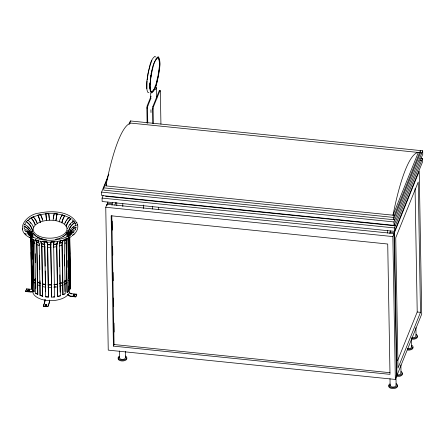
<?xml version="1.0" encoding="UTF-8"?>
<svg xmlns="http://www.w3.org/2000/svg" width="445" height="445" viewBox="0 0 445 445"><rect width="100%" height="100%" fill="white"/><g stroke="black" fill="none" stroke-linecap="round" stroke-linejoin="round"><path stroke-width="0.67" d="M70.349 279.488L70.41 279.705M70.299 275.577L70.405 276.351L70.393 275.767M151.461 92.182C156.195 88.399 156.468 81.068 158.075 75.544C158.654 69.77 160.856 63.04 158.092 57.616M150.644 91.653L151.79 92.215C156.523 88.433 156.796 81.101 158.403 75.578C158.987 69.804 161.185 63.073 158.426 57.65L157.168 57.639L156.073 58.762M70.393 276.662L70.332 276.278M149.87 83.159L149.898 88.967M43.866 241.824A11.42 2.125 -84.2 0 1 44.745 247.003L45.618 296.826L48.461 297.115L47.593 247.292A11.42 2.125 -84.2 0 0 46.08 241.941L42.998 241.835L43.104 241.396M147.067 80.918L146.939 88.661M45.028 299.552L44.978 300.108A4.155 0.773 -84.2 0 1 44.261 303.445L43.287 306.177L47.843 306.638L48.956 303.857A4.506 0.84 -84.2 0 0 49.595 300.592M49.584 300.019L49.529 300.57A4.155 0.773 -84.2 0 1 48.817 303.913L47.843 306.638M147.189 79.733L147.99 74.371M150.215 79.516L150.343 78.47M28.519 289.929L28.057 290.201L28.397 290.335C28.886 289.361 28.658 291.052 28.057 290.201M46.057 304.48C45.557 305.687 46.397 303.774 46.163 304.908C47.398 304.764 44.773 304.508 45.935 304.881M74.048 294.996L73.38 295.079L74.343 295.052M157.986 57.522C153.252 61.304 152.98 68.636 151.372 74.159C150.788 79.933 148.591 86.664 151.35 92.087M150.855 75.222L150.66 76.312L150.989 76.345M38.854 240.712A11.42 4.94 -73.5 0 0 38.331 240.717L35.389 239.866M148.085 73.826L148.413 72.185M151.044 74.126L151.267 73.03M148.524 71.639L148.891 70.032M151.484 71.94L151.728 70.866M54.262 213.695L54.029 214.318A11.804 2.197 -84.2 0 0 53.127 219.947M57.082 213.889L56.877 214.607A11.804 2.197 -84.2 0 0 55.975 220.236M57.138 213.856L56.916 214.813A11.42 2.125 -84.2 0 0 56.042 220.258M75.444 229.542L75.984 227.389M149.019 69.492L150.115 65.476M31.028 238.275L29.164 236.951M30.916 238.275L31.311 237.919M150.315 64.875L151.111 62.584M26.066 234.715L25.371 233.831M33.069 291.458A4.506 3.721 22 0 1 30.827 292.053L25.66 291.553L25.654 291.258L26.639 288.822L31.189 289.289A4.155 3.432 22 0 0 32.858 289.183M25.66 291.553L26.639 288.822M28.747 289.951L28.575 290.479M28.625 290.357L29.014 290.173L28.102 290.079M31.556 277.313L31.701 285.618L32.079 285.657L32.691 284.138L32.607 279.293M45.618 296.826L47.977 296.859M43.287 306.177L44.4 303.39A4.506 0.84 -84.2 0 0 45.101 299.496M48.461 297.115L47.676 247.081A11.804 2.197 -84.2 0 0 46.764 241.741M45.863 304.97L46.286 304.502M129.039 124.155L130.335 120.945L422.689 150.794L422.75 154.215L394.031 225.365L101.677 195.516L101.616 192.101L108.858 174.151M394.821 219.836L103.78 190.126L103.741 187.846L107.896 177.549M129.462 124.127L130.758 120.912M394.309 215.33L105.899 185.888L106.678 183.969M420.442 158.153L422.516 158.364L422.572 161.785L394.493 231.356L102.139 201.507L102.077 198.086L103.118 195.511M69.659 237.118A11.42 9.44 22 0 0 69.62 238.108L70.488 287.932L69.876 289.45L69.498 289.411L69.91 288.399M105.754 207.27L106.961 204.272L394.059 233.581L396.551 376.442L395.338 379.446L108.246 350.137L105.754 207.27L392.846 236.579L394.059 233.581M107.395 204.65L107.885 201.986M147.111 123.165L146.844 107.951A2.498 0.467 -84.2 0 1 147.251 105.643L151.078 96.165M147.768 123.232L147.501 108.018A2.498 0.467 -84.2 0 1 147.907 105.71L150.966 98.128M74.07 294.835L73.903 295.358L73.38 295.079M73.675 295.335L73.842 294.812M111.995 205.123L112.49 202.458M67.473 294.44A4.506 3.721 22 0 0 70.599 296.37L75.767 296.921L76.746 294.19L72.19 293.728A4.155 3.432 22 0 1 69.103 292.293M75.767 296.921L76.746 294.19M152.713 123.371L152.457 108.847A2.531 0.473 -84.2 0 1 152.863 106.527L159.243 90.73A2.498 0.467 -84.2 0 1 159.577 90.569M153.369 123.437L153.113 108.914A2.531 0.473 -84.2 0 1 153.525 106.594L159.9 90.797A2.498 0.467 -84.2 0 1 160.35 90.991L160.929 124.194M114.799 205.062L115.834 202.497M113.425 346.115L111.15 215.786L387.723 244.021L389.998 374.345L113.425 346.115L114.065 344.53L111.817 215.591M393.469 217.421L420.486 150.488L420.525 152.768L393.508 219.702L393.469 217.421L103.741 187.846M389.881 233.492L390.376 230.827M394.031 225.365L393.97 221.944L422.689 150.794M394.493 231.356L394.431 227.935L422.516 158.364M394.465 232.574L419.223 171.225L421.715 314.092L396.957 375.435L394.465 232.574L389.859 232.106M397.569 360.684L417.215 312.006L415.063 188.613M420.503 312.34L398.008 368.065L395.739 237.741L418.228 182.016L420.503 312.34L417.215 312.006M151.311 62.044L151.923 60.615M24.547 224.742L25.721 222.645M62.217 214.874L61.727 215.536A11.804 5.106 -73.5 0 0 59.196 222.066M64.875 215.597L64.33 216.493A11.42 4.94 -73.5 0 0 61.888 222.817M66.756 232.674L65.387 234.782L62.884 236.746M67.412 232.157C65.932 235.383 62.5 237.118 59.491 238.32M74.02 234.454C76.635 232.023 78.537 228.335 77.619 224.714M25.971 221.488L26.372 221.588L27.829 220.231L28.463 220.676A11.804 8.594 47.2 0 1 33.486 227.178M69.02 217.41L68.285 217.967A11.804 7.509 -59.8 0 0 64.503 223.974M70.966 218.534L70.227 219.096A11.804 7.509 -59.8 0 0 66.06 226.21M71.05 218.651L70.355 219.329A11.42 7.27 -59.8 0 0 66.327 226.21M72.63 235.444L74.154 233.909M40.361 241.04A11.804 5.106 -73.5 0 1 41.925 246.241L42.598 296.253L40.083 295.508L40.022 280.795M66.828 238.781A11.804 8.594 47.2 0 0 66.06 242.497L66.934 292.326L67.262 292.426L68.725 291.069L67.857 241.246A11.42 8.322 47.2 0 1 68.263 238.464M72.296 235.132L72.691 235.266L73.408 234.643M27.495 220.659L29.826 218.84L29.565 219.018C35.277 215.38 42.08 213.978 48.761 213.594L48.828 214.44A11.42 0.896 86.2 0 1 49.145 217.622M42.998 241.835L43.232 241.657A11.42 2.125 -84.2 0 1 43.46 241.591M71.55 236.384L68.324 238.247M73.959 220.954L73.058 221.376A11.804 9.184 -40 0 0 67.562 228.752M74.893 222.35L74.237 222.778A11.804 9.184 -40 0 0 68.324 232.257M35.033 224.647A11.42 6.386 64 0 0 31.628 218.718L30.939 217.789L33.414 216.887L33.903 217.427A11.804 6.597 64 0 1 37.425 223.562M69.192 237.608C64.035 239.783 70.037 238.665 68.88 237.413M33.592 239.31A11.42 7.27 -59.8 0 1 34.755 243.51L35.622 293.333L37.853 294.323L36.985 244.489A11.804 7.509 -59.8 0 0 35.778 240.155M35.622 293.333L37.853 294.323M63.268 239.955A11.804 6.597 64 0 0 61.944 244.867L62.812 294.701L64.442 293.906M62.812 294.701L65.237 293.789L64.369 243.966A11.42 6.386 64 0 1 66.116 238.709M64.742 215.619L64.241 216.281A11.804 5.106 -73.5 0 0 61.716 222.817M76.295 225.12L75.583 225.426A11.804 9.957 -10.9 0 0 69.309 232.835M67.673 236.518C56.971 241.318 44.277 241.574 33.336 237.374M59.63 238.275L55.43 239.393M148.925 92.516L147.968 92.538C145.053 86.769 147.356 79.627 147.985 73.481C149.637 67.812 149.904 60.275 154.777 56.398L155.628 56.943M37.853 215.196L40.623 214.601L40.923 215.208A11.804 3.955 76.1 0 1 42.809 220.653M60.971 240.712L62.356 240.339L59.285 241.045A11.42 3.827 76.1 0 0 56.832 246.658L57.7 296.481L60.364 295.819L59.496 245.996A11.42 3.827 76.1 0 1 61.171 240.461M33.036 290.429L32.68 290.518L31.812 240.695A11.42 8.889 -40 0 0 31.278 237.891M69.592 289.578A18.523 9.846 -1 0 1 51.598 300.648A18.523 9.846 -1 0 1 32.674 290.496L33.859 291.92L34.209 291.831L33.342 241.997A11.804 9.184 -40 0 0 32.785 239.115M57.728 241.307A11.804 3.955 76.1 0 0 56.676 246.463L57.544 296.292L60.364 295.819M24.163 224.336L25.143 224.636A11.804 9.751 22 0 1 31.745 233.28M57.071 241.613L48.55 242.186L40.178 241.329M53.812 241.874L51.37 241.768M53.856 241.908A11.804 0.923 86.2 0 0 53.678 246.931L54.585 296.965L51.687 297.16L50.819 247.337A11.42 0.896 86.2 0 1 51.32 242.024L54.312 241.83M31.539 287.337L31.923 287.309L32.218 288.844L31.84 288.872L31.539 287.337L30.672 237.508M53.389 296.843L54.585 296.965M45.818 213.561L46.82 213.511M68.519 237.752L69.242 237.786M67.073 238.843L66.35 238.809A11.42 6.386 64 0 0 65.676 238.887M54.173 213.678L57.021 213.967M44.867 241.863L45.857 241.941M159.321 65.276L159.649 65.309M149.793 87.626L150.121 87.659M159.243 90.73L159.9 90.797M159.688 90.925L160.35 90.991M147.251 105.643L147.907 105.71M152.863 106.527L153.525 106.594M146.844 107.951L147.501 108.018M152.457 108.847L153.113 108.914M419.641 152.579L131.231 123.137A117.747 21.927 -84.2 0 0 105.899 185.888M420.525 152.768L421.838 152.902M419.691 160.272L421.665 160.473M101.616 192.101L393.97 221.944M105.56 196.251L395.282 225.826M102.077 198.086L394.431 227.935M107.367 203.265L111.973 203.738M70.488 287.932L70.115 287.893L70.088 286.508M27.946 289.25L29.898 289.45M74.143 294.223L76.751 294.49M28.753 290.363L28.903 290.257M28.625 290.257L28.964 290.29M73.725 295.213L73.431 294.957M25.654 291.258L30.21 291.72A4.155 3.432 22 0 0 32.847 291.208M75.761 296.626L71.206 296.159A4.155 3.432 22 0 1 67.757 294.301M45.59 304.747L45.935 304.786M46.502 304.842L46.286 304.908M43.282 305.876L47.837 306.344M114.065 344.53L389.942 372.693M54.768 213.511L55.758 213.622M33.264 233.48C36.234 237.725 41.646 239.082 46.475 239.749M42.192 238.987C39.166 238.036 36.106 236.99 34.259 234.32M33.414 216.887L33.108 216.726M62.083 214.941L63.418 215.291M37.814 240.656L35.294 239.911M68.725 291.069L68.397 290.974L68.308 286.129M40.273 295.324L42.792 296.075M61.95 240.383L62.383 240.523M23.819 225.826L24.531 226.155A11.804 9.751 22 0 1 31.206 235.822M69.765 218.017C62.523 214.034 53.99 213.155 45.863 213.789L45.93 214.635A11.42 0.896 86.2 0 1 46.43 220.108M68.819 217.444L70.761 218.573M29.949 237.547L30.966 238.103M40.623 214.601L40.862 215.424A11.42 3.827 76.1 0 1 41.279 216.387M29.403 237.43C14.001 229.553 26.867 214.195 38.976 213.099C52.037 210.418 71.89 210.663 77.753 225.103M26.372 221.588L27 222.033A11.804 8.594 47.2 0 1 32.68 230.66M26.044 221.705L26.861 222.283A11.42 8.322 47.2 0 1 32.524 231.65M71.99 219.552L75.288 223.479L75.16 223.106L76.023 225.615M73.714 220.954L74.371 221.655M33.164 216.954L33.798 217.655M31.245 217.95L31.734 218.489A11.804 6.597 64 0 1 35.255 224.619M24.753 233.291L25.927 234.693M37.964 215.263L38.259 215.869A11.804 3.955 76.1 0 1 40.423 222.483M37.747 215.169L38.198 216.081A11.42 3.827 76.1 0 1 40.289 222.483M70.393 278.058L70.316 277.313M70.444 278.598L70.46 279.577M76.84 222.45L76.968 222.828M22.35 228.802L22.484 229.192M70.316 277.33L70.427 277.814L70.327 276.79M70.316 275.995L70.371 276.501M70.399 276.022L70.288 275.249L70.332 275.989M70.293 276.072L70.416 277.024L70.393 276.434M70.321 277.686L70.444 278.553M70.466 279.833L70.343 278.926M51.687 297.16L50.78 247.125A11.804 0.923 86.2 0 1 51.03 241.807M70.51 284.739L70.56 285.228M70.316 277.58L70.371 277.947M70.438 279.471L70.355 279.616M24.119 226.516L24.214 228.68M70.393 279.243L70.438 278.297M415.908 327.626L416.053 335.947M411.514 338.523L411.658 346.839M400.878 364.872L401.023 373.194M395.983 376.993L396.128 385.314M392.846 236.579L395.338 379.446M387.406 230.265L387.456 233.041M389.998 378.612L390.115 385.548M156.573 87.988L156.757 98.401M158.659 207.398L158.698 209.478M150.649 93.083L150.744 98.634M150.938 109.743L150.989 112.518M152.624 206.241L152.674 209.017M143.602 205.028L143.663 208.494M122.792 203.788L122.837 206.563M125.368 351.444L125.479 357.685M116.757 202.636L116.801 205.412M119.343 350.983L119.466 357.914M112.212 221.12L112.368 230.132M112.657 246.769L112.802 255.091M113.108 272.418L113.252 280.739M113.553 298.067L113.698 306.388M113.992 323.026L114.148 332.037M106.961 204.272L106.989 205.657M69.793 237.085L70.649 286.213L70.266 286.241L70.088 275.861M70.538 283.966L70.544 284.461M69.642 243.849L69.82 254.229M70.088 269.453L70.271 279.833M69.409 237.102L69.459 239.872M69.637 250.251L69.893 264.786M69.242 238.058L69.27 239.443M69.642 260.898L69.715 265.053M69.876 289.45L69.008 239.627A11.42 9.44 22 0 1 69.203 237.686M68.869 246.358L69.109 260.197M69.498 289.411L68.63 239.582A11.804 9.751 22 0 1 68.836 237.58M68.302 233.981L68.346 236.751M68.408 240.211L68.953 271.355M67.862 260.52L67.985 267.439M67.134 233.269L67.195 236.729M67.023 232.106L67.106 236.929M67.262 292.426L66.394 242.603A11.42 8.322 47.2 0 1 67.568 238.247M64.308 254.879L64.497 265.954M64.753 280.489L64.948 291.564M63.068 294.846L62.2 245.023A11.42 6.386 64 0 1 63.947 239.766M59.413 249.957L59.702 266.566M59.847 274.871L60.147 292.176M45.168 266.171L44.828 246.791A11.804 2.197 -84.2 0 0 44.795 245.807M45.251 271.016L45.613 291.781M42.598 296.253L41.73 246.43A11.42 4.94 -73.5 0 0 39.8 241.051M39.572 255.185L39.828 269.72M40.083 295.508L39.21 245.685A11.42 4.94 -73.5 0 0 37.703 240.639M37.569 294.462L36.696 244.639A11.42 7.27 -59.8 0 0 35.06 239.827M35.222 253.739L35.378 262.739M35.656 278.659L35.828 288.349M32.941 233.436L33.013 237.591M33.253 251.431L33.347 256.971M33.859 291.92L32.991 242.091A11.42 8.889 -40 0 0 32.068 238.464M32.619 234.042L32.68 237.502M32.174 241.29L32.263 246.135M32.613 266.205L32.708 271.745M31.834 234.993L31.868 237.074M31.94 241.223L32.257 259.218M32.379 266.143L32.496 273.063M32.218 288.844L31.35 239.015A11.804 9.957 -10.9 0 0 31.272 237.997M31.256 238.592L31.295 240.667M31.378 245.512L31.729 265.587M31.812 270.432L31.873 273.892M31.968 279.427L32.079 285.657M31.078 238.859L31.1 240.244M31.306 252.009L31.55 265.854M31.756 277.619L31.923 287.309M31.84 288.872L30.966 239.048A11.42 9.634 -10.9 0 0 30.894 238.058M30.866 237.869L30.928 241.329M31.122 252.404L31.378 266.933M27.812 226.867A11.42 9.44 22 0 1 29.326 228.508M30.877 231.3A11.42 9.44 22 0 1 31.178 232.284M24.369 226.433A11.42 9.44 22 0 1 30.833 235.794M37.842 240.294A11.804 5.106 -73.5 0 1 38.849 241.98M39.243 243.587A11.804 5.106 -73.5 0 1 39.355 244.505M36.829 240.078A11.42 4.94 -73.5 0 1 37.285 240.306M26.878 233.352A11.804 9.184 -40 0 1 30.705 236.061A11.804 9.957 -10.9 0 0 24.553 230.454M29.153 234.982A11.42 8.889 -40 0 1 29.821 235.6M28.052 234.754A11.804 9.184 -40 0 1 30.594 236.106M53.333 218.818A11.42 2.125 -84.2 0 1 53.495 217.688M53.667 216.587A11.42 2.125 -84.2 0 1 54.068 214.518M65.198 222.951A11.42 7.27 -59.8 0 1 65.721 221.916M66.305 220.909A11.42 7.27 -59.8 0 1 66.956 219.947M67.662 219.04A11.42 7.27 -59.8 0 1 68.413 218.195M69.509 235.716A11.804 9.751 22 0 1 73.976 231.628M70.343 235.049A11.42 9.44 22 0 1 74.176 231.923M69.448 236.061A11.804 9.751 22 0 1 75.611 229.726M70.466 234.359A11.42 9.44 22 0 1 70.955 233.525M71.584 293.934A4.506 3.721 22 0 1 70.972 293.772M70.382 293.539A4.506 3.721 22 0 1 69.826 293.238M24.258 228.919A11.804 9.957 -10.9 0 1 30.978 236.462M27.79 231.356A11.42 9.634 -10.9 0 1 28.519 232.09M25.421 231.161A11.42 9.634 -10.9 0 1 30.388 236.162M68.675 232.201A11.42 8.889 -40 0 1 74.393 223.028M69.898 224.842A11.42 8.889 -40 0 1 70.621 223.946M72.29 222.333A11.42 8.889 -40 0 1 73.214 221.627M69.442 235.388A11.804 9.957 -10.9 0 1 75.878 226.961M69.82 235.394A11.42 9.634 -10.9 0 1 76.05 227.245M70.349 230.949A11.42 9.634 -10.9 0 1 70.844 230.032M72.93 227.567A11.42 9.634 -10.9 0 1 73.803 226.872M34.488 218.523A11.42 6.386 64 0 1 35.133 219.457M35.739 220.436A11.42 6.386 64 0 1 36.779 222.517M60.403 218.751A11.42 4.94 -73.5 0 1 60.837 217.7M61.31 216.698A11.42 4.94 -73.5 0 1 61.816 215.747M30.054 222.467A11.42 8.322 47.2 0 1 30.833 223.329M41.68 217.405A11.42 3.827 76.1 0 1 42.386 219.569M48.839 214.24A11.804 0.923 86.2 0 1 49.356 219.891M49.239 218.756A11.42 0.896 86.2 0 1 49.328 219.913M45.941 214.429A11.804 0.923 86.2 0 1 46.458 220.086M69.275 235.95A11.804 8.594 47.2 0 1 71.389 234.387M64.469 239.365A11.42 6.386 64 0 1 65.048 239.071M64.686 240.217A11.804 6.597 64 0 1 65.026 239.51M59.402 243.899A11.804 3.955 76.1 0 1 59.663 242.308M59.864 241.646A11.804 3.955 76.1 0 1 60.103 241.095M44.105 241.752A11.804 2.197 -84.2 0 1 44.277 242.169M44.428 242.697A11.804 2.197 -84.2 0 1 44.739 244.895M53.717 247.142A11.42 0.896 86.2 0 1 54.034 241.819M68.196 271.15A18.523 9.846 -1 0 1 68.486 277.719M66.9 279.616A18.523 9.846 -1 0 1 65.248 280.906M63.24 282.052A18.523 9.846 -1 0 1 59.68 283.426M57.839 283.91A18.523 9.846 -1 0 1 53.923 284.544M51.609 284.7A18.523 9.846 -1 0 1 48.127 284.639M45.857 284.411A18.523 9.846 -1 0 1 42.214 283.676M40.35 283.098A18.523 9.846 -1 0 1 37.58 281.885M35.322 280.406A18.523 9.846 -1 0 1 33.948 279.06M32.463 276.1A18.523 9.846 -1 0 1 32.602 273.53M55.669 286.775A18.523 9.846 -1 0 1 53.967 286.992M68.241 273.597A18.523 9.846 -1 0 1 68.836 274.576M69.587 276.779A19.129 10.168 -1 0 1 68.725 278.32M67.034 280.116A19.129 10.168 -1 0 1 64.725 281.718M63.079 282.553A19.129 10.168 -1 0 1 59.964 283.704M57.505 284.327A19.129 10.168 -1 0 1 54.023 284.861M51.631 285.022A19.129 10.168 -1 0 1 48.038 284.961M45.69 284.722A19.129 10.168 -1 0 1 42.331 284.071M40.006 283.37A19.129 10.168 -1 0 1 37.68 282.391M35.678 281.229A19.129 10.168 -1 0 1 33.392 279.199M32.396 277.702A19.129 10.168 -1 0 1 31.762 275.082M31.79 274.548A19.129 10.168 -1 0 1 32.713 271.928M68.385 270.543A19.129 10.168 -1 0 1 69.381 272.034M69.631 279.226A19.129 10.168 -1 0 1 68.769 280.767M67.078 282.564A19.129 10.168 -1 0 1 64.77 284.166M63.118 285A19.129 10.168 -1 0 1 60.008 286.152M57.544 286.775A19.129 10.168 -1 0 1 54.062 287.309M51.676 287.47A19.129 10.168 -1 0 1 48.082 287.409M45.735 287.17A19.129 10.168 -1 0 1 42.375 286.519M40.05 285.818A19.129 10.168 -1 0 1 37.725 284.839M35.722 283.676A19.129 10.168 -1 0 1 33.431 281.646M32.441 280.15A19.129 10.168 -1 0 1 31.901 278.587M68.263 274.137A17.945 9.534 -1 0 1 68.836 277.096M68.235 273.074A18.523 9.846 -1 0 1 69.348 275.566M31.812 236.312A18.523 9.846 -1 0 1 33.753 232.852M67.173 232.952A18.523 9.846 -1 0 1 68.658 235.911M67.495 230.977A18.523 9.846 -1 0 1 68.291 236.54M66.199 239.438A18.523 9.846 -1 0 1 64.547 240.728M62.539 241.874A18.523 9.846 -1 0 1 60.231 242.837M57.138 243.732A18.523 9.846 -1 0 1 53.795 244.305M50.908 244.522A18.523 9.846 -1 0 1 47.426 244.461M44.595 244.149A18.523 9.846 -1 0 1 40.879 243.32M38.487 242.469A18.523 9.846 -1 0 1 36.384 241.429M32.057 236.94A18.523 9.846 -1 0 1 32.591 231.845M67.684 230.365A19.129 10.168 -1 0 1 69.07 236.078M66.722 239.594A19.129 10.168 -1 0 1 65.014 240.929M62.378 242.375A19.129 10.168 -1 0 1 59.263 243.526M57.361 244.027A19.129 10.168 -1 0 1 53.912 244.617M50.93 244.845A19.129 10.168 -1 0 1 47.337 244.783M44.989 244.544A19.129 10.168 -1 0 1 41.63 243.893M38.103 242.725A19.129 10.168 -1 0 1 36.446 241.935M34.115 240.406A19.129 10.168 -1 0 1 32.691 239.021M31.467 237.013A19.129 10.168 -1 0 1 32.346 231.244M68.691 239.571A19.129 10.168 -1 0 1 68.068 240.589M65.96 242.725A19.129 10.168 -1 0 1 65.059 243.376M61.827 245.078A19.129 10.168 -1 0 1 59.307 245.974M56.843 246.597A19.129 10.168 -1 0 1 53.361 247.131M50.975 247.292A19.129 10.168 -1 0 1 47.381 247.231M45.034 246.992A19.129 10.168 -1 0 1 41.674 246.341M39.349 245.64A19.129 10.168 -1 0 1 36.49 244.383M35.022 243.498A19.129 10.168 -1 0 1 33.158 241.941M31.74 239.972A19.129 10.168 -1 0 1 31.2 238.409M154.943 86.664A3.009 1.596 -1 0 1 156.568 88.199A3.009 1.596 -1 0 1 154.493 89.617M396.061 383.668A4.372 2.325 -1 0 1 396.361 386.95A4.372 2.325 -1 0 1 390.187 387.189A4.372 2.325 -1 0 1 389.881 383.907M395.989 384.903A3.009 1.596 -1 0 1 392.879 387.028A3.009 1.596 -1 0 1 390.449 384.73M397.302 385.52A4.372 2.325 -1 0 1 392.779 388.607A4.372 2.325 -1 0 1 389.247 385.27M400.951 371.547A4.372 2.325 -1 0 1 401.613 374.584A4.372 2.325 -1 0 1 396.017 375.402M400.878 372.782A3.009 1.596 -1 0 1 397.379 374.879M402.197 373.399A4.372 2.325 -1 0 1 400.862 375.897A4.372 2.325 -1 0 1 396.033 376.253M415.986 334.306A4.372 2.325 -1 0 1 416.943 337.076A4.372 2.325 -1 0 1 412.126 338.345M415.914 335.536A3.009 1.596 -1 0 1 414.996 337.26A3.009 1.596 -1 0 1 411.675 337.505M417.226 336.153A4.372 2.325 -1 0 1 412.142 339.201M411.586 345.198A4.372 2.325 -1 0 1 412.543 347.968A4.372 2.325 -1 0 1 407.731 349.242M411.519 346.433A3.009 1.596 -1 0 1 410.601 348.151A3.009 1.596 -1 0 1 407.281 348.396M412.832 347.044A4.372 2.325 -1 0 1 407.748 350.093M125.407 356.039A4.372 2.325 -1 0 1 125.713 359.321A4.372 2.325 -1 0 1 119.538 359.56A4.372 2.325 -1 0 1 119.232 356.278M125.334 357.274A3.009 1.596 -1 0 1 122.62 359.393A3.009 1.596 -1 0 1 119.533 357.502M126.647 357.891A4.372 2.325 -1 0 1 123.271 360.934A4.372 2.325 -1 0 1 118.12 358.826M118.209 358.219A4.372 2.325 -1 0 1 118.598 357.641M149.959 84.661C150.071 87.353 149.464 90.619 151.256 92.877L151.712 93.005C156.584 89.128 156.851 81.591 158.503 75.923C159.132 69.776 161.429 62.634 158.52 56.865L158.064 56.732C151.35 63.774 151.205 75.35 149.959 84.661M418.322 152.446L392.996 215.196A117.747 21.927 -84.2 0 1 418.322 152.446M70.399 277.48L70.349 277.185L70.399 277.48M73.392 295.447A0.701 0.373 -1 0 0 74.543 295.235A0.701 0.373 -1 0 0 73.648 294.812A0.701 0.373 -1 0 0 73.392 295.447M73.392 295.347A0.701 0.373 -1 0 0 74.543 295.135A0.701 0.373 -1 0 0 73.648 294.712A0.701 0.373 -1 0 0 73.392 295.347M38.754 236A16.893 8.978 -1 0 0 66.6 230.894A16.893 8.978 -1 0 0 44.917 220.726A16.893 8.978 -1 0 0 38.754 236M28.068 290.563A0.701 0.373 -1 0 0 29.22 290.351A0.701 0.373 -1 0 0 28.324 289.934A0.701 0.373 -1 0 0 28.068 290.563M28.068 290.468A0.701 0.373 -1 0 0 29.22 290.257A0.701 0.373 -1 0 0 28.319 289.834A0.701 0.373 -1 0 0 28.068 290.468M45.607 305.114A0.701 0.373 -1 0 0 46.758 304.903A0.701 0.373 -1 0 0 45.863 304.486A0.701 0.373 -1 0 0 45.607 305.114M45.601 305.014A0.701 0.373 -1 0 0 46.758 304.803A0.701 0.373 -1 0 0 45.857 304.386A0.701 0.373 -1 0 0 45.601 305.014"/></g></svg>
